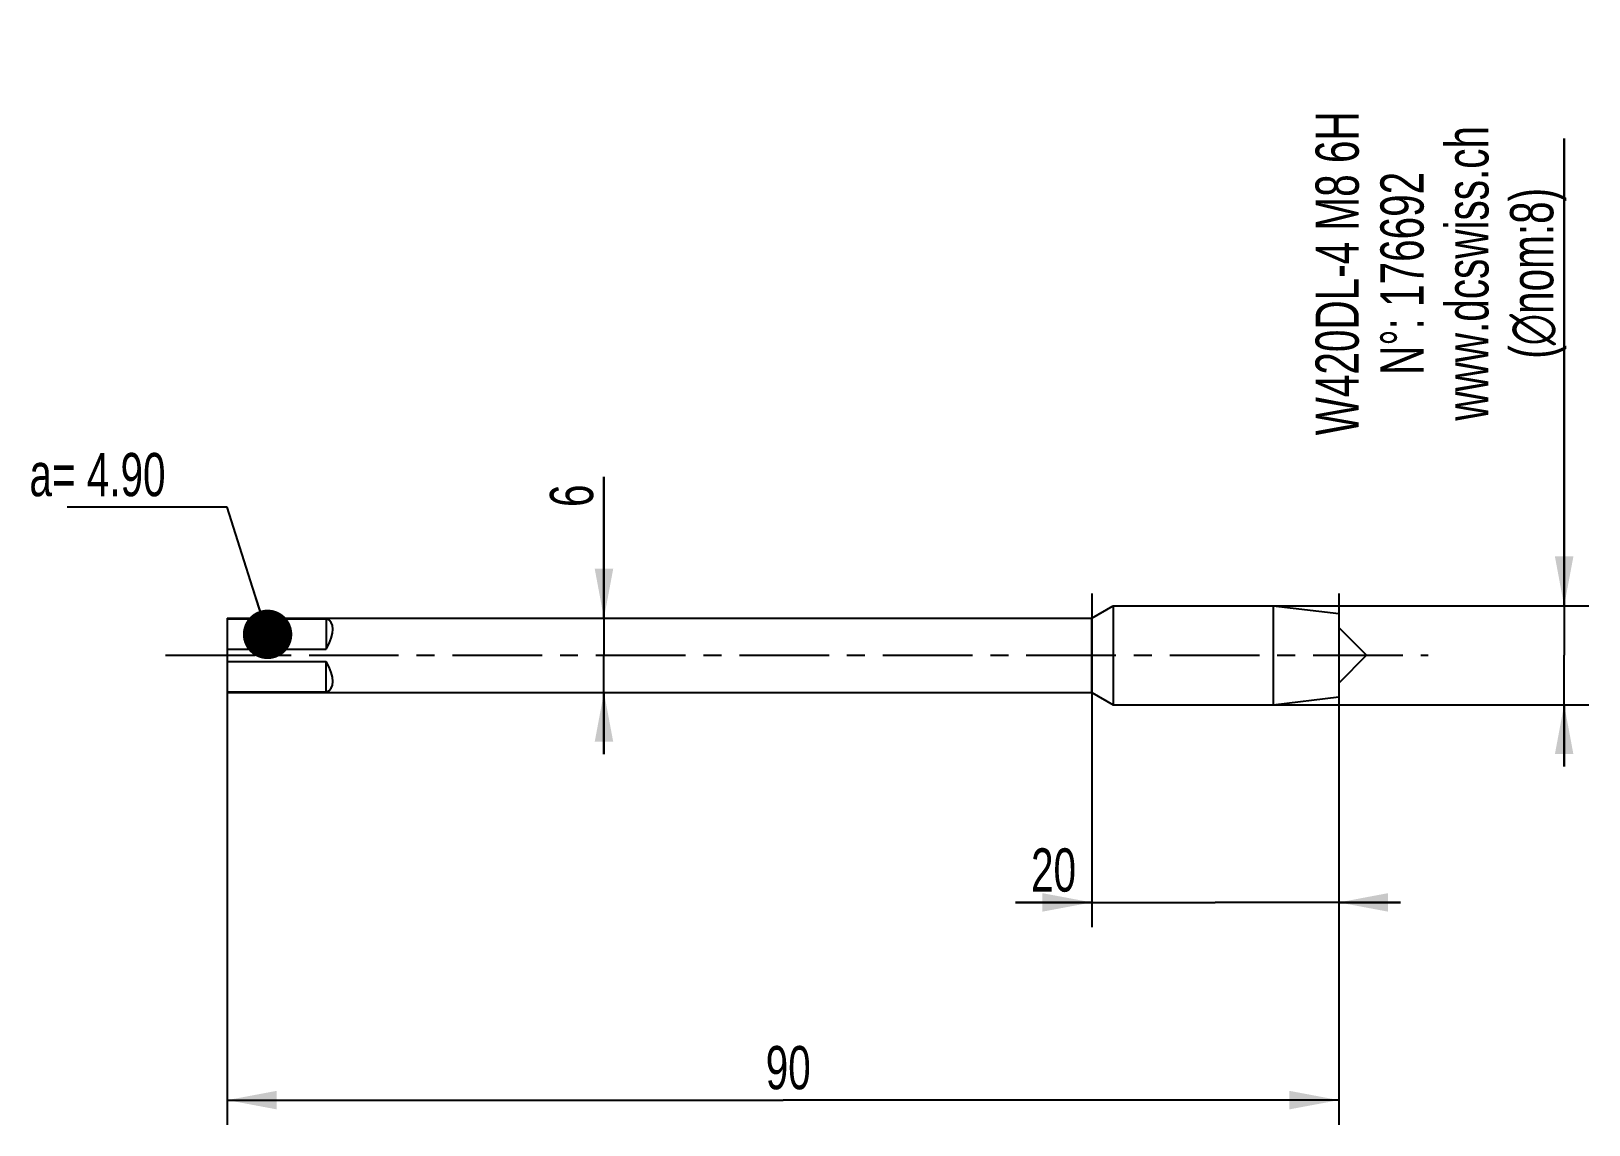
# Model space of a CAD drawing. Header units: millimetres. Extents: x -42 to 84, y -38 to 51.
import ezdxf

# ---------------------------------------------------------------- set-up
doc = ezdxf.new("R2010")
doc.units = ezdxf.units.MM
doc.header["$LTSCALE"] = 19.36
doc.linetypes.add('CENTER', pattern=[0.6, 0.375, -0.075, 0.075, -0.075])
doc.layers.get('0').update_dxf_attribs({"linetype": 'CONTINUOUS'})
for name, color, linetype in [('AXIS', 7, 'CONTINUOUS'), ('DEFAULT_1', 7, 'CENTER'), ('DRIVEN_DIM', 7, 'CONTINUOUS'), ('PIECE-5', 7, 'CONTINUOUS')]:
    doc.layers.add(name, color=color, linetype=linetype)
doc.styles.get("Standard").update_dxf_attribs({"font": 'txt', "width": 0.7})
doc.dimstyles.new('DIMSTYLE_1', dxfattribs={"dimtxt": 3.5, "dimasz": 4, "dimexe": 2, "dimexo": 0, "dimgap": 0.875, "dimtad": 1, "dimdec": 1, "dimdsep": 46, "dimtxsty": 'STANDARD', "dimblk": '_FILLED', "dimblk1": '_FILLED', "dimblk2": '_FILLED', "dimcen": 0.09, "dimadec": 0, "dimazin": 0, "dimtp": 0.1, "dimtm": 0.1, "dimtfac": 1, "dimtdec": 1, "dimtofl": 0, "dimtmove": 0, "dimatfit": 3, "dimldrblk": '_FILLED', "dimfxl": 1, "dimtolj": 1, "dimarcsym": 0})
doc.dimstyles.new('DIMSTYLE_2', dxfattribs={"dimtxt": 3.5, "dimasz": 4, "dimexe": 2, "dimexo": 0, "dimgap": 0.875, "dimtad": 1, "dimdec": 3, "dimdsep": 46, "dimtxsty": 'STANDARD', "dimblk": '_FILLED', "dimblk1": '_FILLED', "dimblk2": '_FILLED', "dimcen": 0.09, "dimadec": 0, "dimazin": 0, "dimtp": 0.2, "dimtm": 0.2, "dimtfac": 1, "dimtdec": 3, "dimtofl": 0, "dimtmove": 0, "dimatfit": 3, "dimldrblk": '_FILLED', "dimfxl": 1, "dimtolj": 1, "dimarcsym": 0})
doc.dimstyles.new('DIMSTYLE_3', dxfattribs={"dimtxt": 3.5, "dimasz": 4, "dimexe": 2, "dimexo": 0, "dimgap": 0.875, "dimtad": 1, "dimdsep": 46, "dimtxsty": 'STANDARD', "dimblk": '_FILLED', "dimblk1": '_FILLED', "dimblk2": '_FILLED', "dimcen": 0.09, "dimadec": 0, "dimazin": 0, "dimtp": 0.3, "dimtm": 0.3, "dimtfac": 1, "dimtofl": 0, "dimtmove": 0, "dimatfit": 3, "dimldrblk": '_FILLED', "dimfxl": 1, "dimtolj": 1, "dimarcsym": 0})
doc.dimstyles.get("Standard").update_dxf_attribs({"dimtxt": 3.5, "dimasz": 4, "dimexe": 2, "dimexo": 0, "dimtad": 1, "dimdec": 3, "dimdsep": 46, "dimtxsty": 'STANDARD', "dimblk": '_FILLED', "dimblk1": '_FILLED', "dimblk2": '_FILLED', "dimcen": 0.09, "dimadec": 0, "dimazin": 0, "dimtol": 1, "dimtp": 0.001, "dimtm": 0.001, "dimtfac": 1, "dimtdec": 3, "dimtofl": 0, "dimtmove": 0, "dimatfit": 3, "dimldrblk": '_FILLED', "dimfxl": 1, "dimtolj": 1, "dimarcsym": 0})

# ---------------------------------------------------------------- blocks, each defined once
blk = doc.blocks.new('_FILLED')
at = {"color": 0, "linetype": 'BYBLOCK'}
blk.add_solid([(0, 0), (-1, 0.1875), (-1, -0.1875)], dxfattribs=at)
blk = doc.blocks.new('*D0')
at = {"layer": 'DRIVEN_DIM', "color": 2, "linetype": 'CONTINUOUS'}
for p, q in [((4.5, 3), (4.5, 14.45)), ((4.5, 14.45), (4.5, 0)), ((4.5, -8), (4.5, 0)), ((4.5, -3), (4.5, -8))]:
    blk.add_line(p, q, dxfattribs=at)
at = {"layer": 'DRIVEN_DIM', "color": 2, "linetype": 'CONTINUOUS', "xscale": 4, "yscale": 4, "zscale": 4}
for p, rotation in [((4.5, 3), 270), ((4.5, -3), 90)]:
    blk.add_blockref('_FILLED', p, dxfattribs=dict(at, rotation=rotation))
at = {"layer": 'DRIVEN_DIM', "color": 2, "linetype": 'CONTINUOUS', "insert": (0.125, 12), "char_height": 3.5, "width": 2.45, "attachment_point": 1, "rotation": 90, "line_spacing_factor": 0.9}
blk.add_mtext('6', dxfattribs=at)
blk = doc.blocks.new('*D1')
at = {"color": 2, "linetype": 'CONTINUOUS'}
for p, q in [((82.25, 4), (82.25, 41.82)), ((82.25, 41.82), (82.25, 0)), ((58.54, 4), (65.62, 4)), ((65.62, 4), (84.25, 4)), ((82.25, -9), (82.25, 0)), ((57.15, -4), (65.62, -4)), ((65.62, -4), (84.25, -4)), ((82.25, -4), (82.25, -9))]:
    blk.add_line(p, q, dxfattribs=at)
at = {"color": 2, "linetype": 'CONTINUOUS', "xscale": 4, "yscale": 4, "zscale": 4}
for p, rotation in [((82.25, 4), 270), ((82.25, -4), 90)]:
    blk.add_blockref('_FILLED', p, dxfattribs=dict(at, rotation=rotation))
at = {"color": 2, "linetype": 'CONTINUOUS', "insert": (62.12, 30.91), "char_height": 3.5, "width": 39.2, "attachment_point": 2, "rotation": 90, "line_spacing_factor": 0.9}
blk.add_mtext('W420DL-4 M8 6H  \\PN\\Fgdt;{\\Fgdt;~}\\Ftxt;: 176692\\Pwww.dcswiss.ch\\P(\\Fgdt;{\\Fgdt;n}\\Ftxt;nom:8)', dxfattribs=at)
blk = doc.blocks.new('*D2')
at = {"color": 2, "linetype": 'CONTINUOUS'}
for p, q in [((44, 5), (44, -22)), ((64, 5), (64, -22)), ((44, -20), (37.82625, -20)), ((37.82625, -20), (54, -20)), ((69, -20), (54, -20)), ((64, -20), (69, -20))]:
    blk.add_line(p, q, dxfattribs=at)
at = {"color": 2, "linetype": 'CONTINUOUS', "xscale": 4, "yscale": 4, "zscale": 4}
blk.add_blockref('_FILLED', (44, -20), dxfattribs=at)
at = {"color": 2, "linetype": 'CONTINUOUS', "xscale": 4, "yscale": 4, "zscale": 4, "rotation": 180}
blk.add_blockref('_FILLED', (64, -20), dxfattribs=at)
at = {"color": 2, "linetype": 'CONTINUOUS', "insert": (42.72625, -15.625), "char_height": 3.5, "width": 4.9, "attachment_point": 3, "line_spacing_factor": 0.9}
blk.add_mtext('20', dxfattribs=at)
blk = doc.blocks.new('*D3')
at = {"layer": 'DRIVEN_DIM', "color": 2, "linetype": 'CONTINUOUS'}
for p, q in [((-26, 0), (-26, -38)), ((64, -4.22), (64, -38)), ((-26, -36), (19, -36)), ((64, -36), (19, -36))]:
    blk.add_line(p, q, dxfattribs=at)
at = {"layer": 'DRIVEN_DIM', "color": 2, "linetype": 'CONTINUOUS', "xscale": 4, "yscale": 4, "zscale": 4, "rotation": 180}
blk.add_blockref('_FILLED', (-26, -36), dxfattribs=at)
at = {"layer": 'DRIVEN_DIM', "color": 2, "linetype": 'CONTINUOUS', "xscale": 4, "yscale": 4, "zscale": 4}
blk.add_blockref('_FILLED', (64, -36), dxfattribs=at)
at = {"layer": 'DRIVEN_DIM', "color": 2, "linetype": 'CONTINUOUS', "insert": (19.42, -31.62), "char_height": 3.5, "width": 4.9, "attachment_point": 2, "line_spacing_factor": 0.9}
blk.add_mtext('90', dxfattribs=at)

msp = doc.modelspace()

# ---------------------------------------------------------------- linework, layer by layer
at = {"color": 7, "linetype": 'CONTINUOUS'}
for p, q in [((58.7, 4), (64, 3.375)), ((58.7, 4), (58.7, -4)), ((-26, 3), (-26, -3)), ((-26, 2.9566), (-18, 2.9566)), ((-18, 2.9566), (-18, 0.5082)), ((64, 3.375), (64, -3.375)), ((66.25, 0), (64, 2.25)), ((-26, 0.5082), (-18, 0.5082)), ((66.25, 0), (64, -2.25)), ((-26, -0.5082), (-18, -0.5082)), ((-18, -2.9566), (-18, -0.5082)), ((-26, -2.9566), (-18, -2.9566)), ((58.7, -4), (64, -3.375))]:
    msp.add_line(p, q, dxfattribs=at)
for major_axis, start_param, end_param in [((2.7716, 2.7716), -1.00788413, 0.22248597), ((2.7716, -2.7716), -0.22248597, 1.00788413)]:
    msp.add_ellipse((-20.45, 0), major_axis=major_axis, ratio=0.41421356, start_param=start_param, end_param=end_param, dxfattribs=at)
at = {"layer": 'AXIS', "color": 7, "linetype": 'CONTINUOUS'}
for p, q in [((44, 3), (45.7321, 4)), ((45.7321, 4), (58.7, 4)), ((45.7321, 4), (45.7321, -4)), ((-26, 3), (44, 3)), ((44, -3), (44, 3)), ((-26, -3), (44, -3)), ((44, -3), (45.7321, -4)), ((45.7321, -4), (58.7, -4))]:
    msp.add_line(p, q, dxfattribs=at)
at = {"layer": 'DEFAULT_1', "color": 7, "linetype": 'CENTER'}
msp.add_line((-31, 0), (71.25, 0), dxfattribs=at)

# ---------------------------------------------------------------- texts
at = {"layer": 'PIECE-5', "color": 2, "linetype": 'CONTINUOUS', "insert": (-31, 16.375), "char_height": 3.5, "width": 17.15, "attachment_point": 3, "line_spacing_factor": 0.9}
msp.add_mtext('a= 4.90', dxfattribs=at)

# ---------------------------------------------------------------- dimensions: what is measured, and where the dimension line sits
at = {"color": 2, "linetype": 'CONTINUOUS'}
dim = msp.add_linear_dim(base=(82.25, -4), p1=(58.5438, 4), p2=(57.1532, -4), angle=270, text='W420DL-4 M8 6H  \\PN%%d: 176692\\Pwww.dcswiss.ch\\P(%%cnom:<>)', dimstyle='DIMSTYLE_2', dxfattribs=at)
dim.commit()
dim.dimension.update_dxf_attribs({"geometry": '*D1', "text_midpoint": (82.25, 29.6833), "dimtype": 160})
dim = msp.add_linear_dim(base=(44, -20), p1=(64, 5), p2=(44, 5), angle=180, dimstyle='DIMSTYLE_2', dxfattribs=at)
dim.commit()
dim.dimension.update_dxf_attribs({"geometry": '*D2', "text_midpoint": (40.2763, -20), "dimtype": 160})
at = {"layer": 'DRIVEN_DIM', "color": 2, "linetype": 'CONTINUOUS'}
dim = msp.add_linear_dim(base=(4.5, 3), p1=(-26, -3), p2=(-26, 3), angle=90, dimstyle='DIMSTYLE_1', dxfattribs=at)
dim.commit()
dim.dimension.update_dxf_attribs({"geometry": '*D0', "text_midpoint": (4.5, 13.225), "dimtype": 160})
dim = msp.add_linear_dim(base=(64, -36), p1=(-26, 0), p2=(64, -4.222), dimstyle='DIMSTYLE_3', dxfattribs=at)
dim.commit()
dim.dimension.update_dxf_attribs({"geometry": '*D3', "text_midpoint": (19.4154, -36), "dimtype": 160})

# ---------------------------------------------------------------- leaders
at = {"layer": 'PIECE-5', "color": 2, "linetype": 'CONTINUOUS', "annotation_type": 0, "has_hookline": 1, "hookline_direction": 1, "text_width": 7.35}
msp.add_leader([(-22.7398, 1.6923), (-26, 12), (-31, 12)], dimstyle='STANDARD', override={"dimtad": 1, "dimldrblk": 'DOT'}, dxfattribs=at)

doc.saveas('drawing.dxf')
